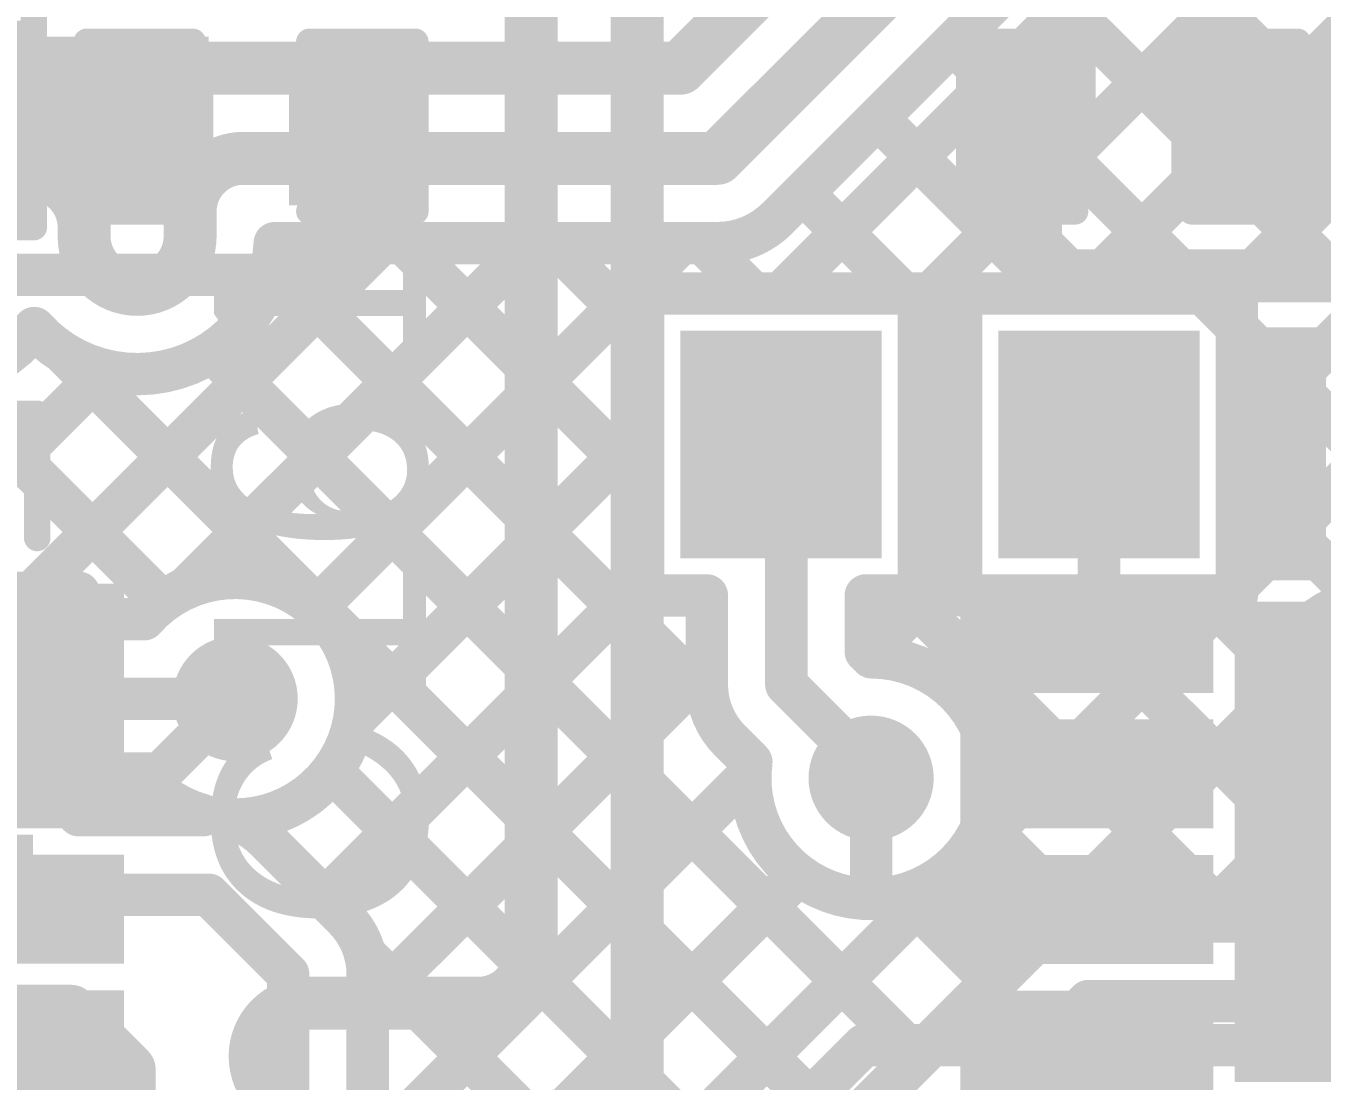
# Model space of a CAD drawing. Header units: millimetres. Extents: x -0.57 to 2.98, y -0.65 to 2.86.
# Drawn here: x 1.0685 to 1.3131, y 0.5458 to 0.745 of the extents above; entities that cross this region are included whole.
import ezdxf

# ---------------------------------------------------------------- set-up
doc = ezdxf.new("R2010")
doc.units = ezdxf.units.MM
doc.header["$MEASUREMENT"] = 0
for name, color, linetype in [('BottomLayer', 5, 'Continuous'), ('BottomPaste', 16, 'Continuous'), ('BottomSolder', 6, 'Continuous'), ('Mechanical2', 216, 'Continuous'), ('TopLayer', 1, 'Continuous'), ('TopOverlay', 2, 'Continuous'), ('TopPaste', 8, 'Continuous'), ('TopSolder', 216, 'Continuous'), ('ViaHoleLayer', 16, 'Continuous')]:
    doc.layers.add(name, color=color, linetype=linetype)
doc.styles.add('Arial', font='', dxfattribs={"height": 0.2})
doc.styles.get('Arial').set_extended_font_data('Arial')

# ---------------------------------------------------------------- blocks, each defined once
blk = doc.blocks.new('C___0402_17')
at = {"layer": 'TopLayer'}
for points in [[(-0.0275, -0.0125), (-0.0275, 0.0125), (-0.0095, 0.0125), (-0.0095, -0.0125)], [(0.0095, -0.0125), (0.0095, 0.0125), (0.0275, 0.0125), (0.0275, -0.0125)]]:
    blk.add_hatch(color=1, dxfattribs=at).paths.add_polyline_path(points)
at = {"layer": 'TopPaste'}
for points in [[(-0.0275, -0.0125), (-0.0275, 0.0125), (-0.0095, 0.0125), (-0.0095, -0.0125)], [(0.0095, -0.0125), (0.0095, 0.0125), (0.0275, 0.0125), (0.0275, -0.0125)]]:
    blk.add_hatch(color=8, dxfattribs=at).paths.add_polyline_path(points)
at = {"layer": 'TopSolder'}
for points in [[(-0.02986, -0.01486), (-0.02986, 0.01486), (-0.00714, 0.01486), (-0.00714, -0.01486)], [(0.00714, -0.01486), (0.00714, 0.01486), (0.02986, 0.01486), (0.02986, -0.01486)]]:
    blk.add_hatch(color=216, dxfattribs=at).paths.add_polyline_path(points)
at = {"layer": 'TopOverlay', "const_width": 0.005}
for points in [[(-0.031, 0.016), (-0.031, -0.016)], [(-0.011, 0.016), (-0.031, 0.016)], [(0.031, 0.016), (0.011, 0.016)], [(0.031, 0.016), (0.031, -0.016)], [(-0.011, -0.016), (-0.031, -0.016)], [(0.031, -0.016), (0.011, -0.016)]]:
    blk.add_lwpolyline(points, dxfattribs=at)
at = {"layer": 'TopOverlay', "const_width": 0.0025}
for points in [[(-0.03225, 0.016, 1), (-0.02975, 0.016, 1)], [(-0.03225, 0.016, 1), (-0.02975, 0.016, 1)], [(-0.01225, 0.016, 1), (-0.00975, 0.016, 1)], [(0.00975, 0.016, 1), (0.01225, 0.016, 1)], [(0.02975, 0.016, 1), (0.03225, 0.016, 1)], [(0.02975, 0.016, 1), (0.03225, 0.016, 1)], [(-0.03225, -0.016, 1), (-0.02975, -0.016, 1)], [(-0.03225, -0.016, 1), (-0.02975, -0.016, 1)], [(-0.01225, -0.016, 1), (-0.00975, -0.016, 1)], [(0.00975, -0.016, 1), (0.01225, -0.016, 1)], [(0.02975, -0.016, 1), (0.03225, -0.016, 1)], [(0.02975, -0.016, 1), (0.03225, -0.016, 1)]]:
    blk.add_lwpolyline(points, format="xyb", close=True, dxfattribs=at)
blk = doc.blocks.new('C___0402_20')
at = {"layer": 'TopLayer'}
for points in [[(-0.0275, -0.0125), (-0.0275, 0.0125), (-0.0095, 0.0125), (-0.0095, -0.0125)], [(0.0095, -0.0125), (0.0095, 0.0125), (0.0275, 0.0125), (0.0275, -0.0125)]]:
    blk.add_hatch(color=1, dxfattribs=at).paths.add_polyline_path(points)
at = {"layer": 'TopPaste'}
for points in [[(-0.0275, -0.0125), (-0.0275, 0.0125), (-0.0095, 0.0125), (-0.0095, -0.0125)], [(0.0095, -0.0125), (0.0095, 0.0125), (0.0275, 0.0125), (0.0275, -0.0125)]]:
    blk.add_hatch(color=8, dxfattribs=at).paths.add_polyline_path(points)
at = {"layer": 'TopSolder'}
for points in [[(-0.02986, -0.01486), (-0.02986, 0.01486), (-0.00714, 0.01486), (-0.00714, -0.01486)], [(0.00714, -0.01486), (0.00714, 0.01486), (0.02986, 0.01486), (0.02986, -0.01486)]]:
    blk.add_hatch(color=216, dxfattribs=at).paths.add_polyline_path(points)
at = {"layer": 'TopOverlay', "const_width": 0.005}
for points in [[(-0.031, -0.016), (-0.031, 0.016)], [(-0.031, 0.016), (-0.011, 0.016)], [(0.011, 0.016), (0.031, 0.016)], [(0.031, -0.016), (0.031, 0.016)], [(-0.031, -0.016), (-0.011, -0.016)], [(0.011, -0.016), (0.031, -0.016)]]:
    blk.add_lwpolyline(points, dxfattribs=at)
at = {"layer": 'TopOverlay', "const_width": 0.0025}
for points in [[(-0.03225, 0.016, 1), (-0.02975, 0.016, 1)], [(-0.03225, 0.016, 1), (-0.02975, 0.016, 1)], [(-0.01225, 0.016, 1), (-0.00975, 0.016, 1)], [(0.00975, 0.016, 1), (0.01225, 0.016, 1)], [(0.02975, 0.016, 1), (0.03225, 0.016, 1)], [(0.02975, 0.016, 1), (0.03225, 0.016, 1)], [(-0.03225, -0.016, 1), (-0.02975, -0.016, 1)], [(-0.03225, -0.016, 1), (-0.02975, -0.016, 1)], [(-0.01225, -0.016, 1), (-0.00975, -0.016, 1)], [(0.00975, -0.016, 1), (0.01225, -0.016, 1)], [(0.02975, -0.016, 1), (0.03225, -0.016, 1)], [(0.02975, -0.016, 1), (0.03225, -0.016, 1)]]:
    blk.add_lwpolyline(points, format="xyb", close=True, dxfattribs=at)
blk = doc.blocks.new('RES_0603_B_77')
at = {"layer": 'BottomLayer'}
for points in [[(-0.045, -0.0175), (-0.045, 0.0175), (-0.015, 0.0175), (-0.015, -0.0175)], [(0.015, -0.0175), (0.015, 0.0175), (0.045, 0.0175), (0.045, -0.0175)]]:
    blk.add_hatch(color=5, dxfattribs=at).paths.add_polyline_path(points)
at = {"layer": 'BottomPaste'}
for points in [[(-0.045, -0.0175), (-0.045, 0.0175), (-0.015, 0.0175), (-0.015, -0.0175)], [(0.015, -0.0175), (0.015, 0.0175), (0.045, 0.0175), (0.045, -0.0175)]]:
    blk.add_hatch(color=16, dxfattribs=at).paths.add_polyline_path(points)
at = {"layer": 'BottomSolder'}
for points in [[(-0.049, -0.0215), (-0.049, 0.0215), (-0.011, 0.0215), (-0.011, -0.0215)], [(0.011, -0.0215), (0.011, 0.0215), (0.049, 0.0215), (0.049, -0.0215)]]:
    blk.add_hatch(color=6, dxfattribs=at).paths.add_polyline_path(points)
blk = doc.blocks.new('16_TQFN__4X4__88')
at = {"layer": 'TopLayer'}
for points in [[(-0.04469, 0.05335), (-0.04469, 0.09311), (-0.03209, 0.09311), (-0.03209, 0.05335)], [(-0.01909, 0.05335), (-0.01909, 0.09311), (-0.0065, 0.09311), (-0.0065, 0.05335)], [(0.0065, 0.05335), (0.0065, 0.09311), (0.01909, 0.09311), (0.01909, 0.05335)], [(0.03209, 0.05335), (0.03209, 0.09311), (0.04469, 0.09311), (0.04469, 0.05335)], [(-0.09311, 0.04469), (-0.05335, 0.04469), (-0.05335, 0.03209), (-0.09311, 0.03209)], [(0.05335, 0.04469), (0.09311, 0.04469), (0.09311, 0.03209), (0.05335, 0.03209)], [(-0.04134, 0.04134), (0.04134, 0.04134), (0.04134, -0.04134), (-0.04134, -0.04134)], [(-0.09311, 0.01909), (-0.05335, 0.01909), (-0.05335, 0.0065), (-0.09311, 0.0065)], [(0.05335, 0.01909), (0.09311, 0.01909), (0.09311, 0.0065), (0.05335, 0.0065)], [(-0.09311, -0.0065), (-0.05335, -0.0065), (-0.05335, -0.01909), (-0.09311, -0.01909)], [(0.05335, -0.0065), (0.09311, -0.0065), (0.09311, -0.01909), (0.05335, -0.01909)], [(-0.09311, -0.03209), (-0.05335, -0.03209), (-0.05335, -0.04468), (-0.09311, -0.04468)], [(0.05335, -0.03209), (0.09311, -0.03209), (0.09311, -0.04468), (0.05335, -0.04468)], [(-0.04469, -0.09311), (-0.04469, -0.05335), (-0.03209, -0.05335), (-0.03209, -0.09311)], [(-0.01909, -0.09311), (-0.01909, -0.05335), (-0.0065, -0.05335), (-0.0065, -0.09311)], [(0.0065, -0.09311), (0.0065, -0.05335), (0.01909, -0.05335), (0.01909, -0.09311)], [(0.03209, -0.09311), (0.03209, -0.05335), (0.04469, -0.05335), (0.04469, -0.09311)]]:
    blk.add_hatch(color=1, dxfattribs=at).paths.add_polyline_path(points)
at = {"layer": 'TopPaste'}
for points in [[(-0.04469, 0.05335), (-0.04469, 0.09311), (-0.03209, 0.09311), (-0.03209, 0.05335)], [(-0.01909, 0.05335), (-0.01909, 0.09311), (-0.0065, 0.09311), (-0.0065, 0.05335)], [(0.0065, 0.05335), (0.0065, 0.09311), (0.01909, 0.09311), (0.01909, 0.05335)], [(0.03209, 0.05335), (0.03209, 0.09311), (0.04469, 0.09311), (0.04469, 0.05335)], [(-0.09311, 0.04469), (-0.05335, 0.04469), (-0.05335, 0.03209), (-0.09311, 0.03209)], [(0.05335, 0.04469), (0.09311, 0.04469), (0.09311, 0.03209), (0.05335, 0.03209)], [(-0.02598, 0.02598), (0.02598, 0.02598), (0.02598, -0.02598), (-0.02598, -0.02598)], [(-0.09311, 0.01909), (-0.05335, 0.01909), (-0.05335, 0.0065), (-0.09311, 0.0065)], [(0.05335, 0.01909), (0.09311, 0.01909), (0.09311, 0.0065), (0.05335, 0.0065)], [(-0.09311, -0.0065), (-0.05335, -0.0065), (-0.05335, -0.01909), (-0.09311, -0.01909)], [(0.05335, -0.0065), (0.09311, -0.0065), (0.09311, -0.01909), (0.05335, -0.01909)], [(-0.09311, -0.03209), (-0.05335, -0.03209), (-0.05335, -0.04468), (-0.09311, -0.04468)], [(0.05335, -0.03209), (0.09311, -0.03209), (0.09311, -0.04468), (0.05335, -0.04468)], [(-0.04469, -0.09311), (-0.04469, -0.05335), (-0.03209, -0.05335), (-0.03209, -0.09311)], [(-0.01909, -0.09311), (-0.01909, -0.05335), (-0.0065, -0.05335), (-0.0065, -0.09311)], [(0.0065, -0.09311), (0.0065, -0.05335), (0.01909, -0.05335), (0.01909, -0.09311)], [(0.03209, -0.09311), (0.03209, -0.05335), (0.04469, -0.05335), (0.04469, -0.09311)]]:
    blk.add_hatch(color=8, dxfattribs=at).paths.add_polyline_path(points)
at = {"layer": 'TopSolder'}
for points in [[(-0.04868, 0.04935), (-0.04868, 0.09711), (-0.02809, 0.09711), (-0.02809, 0.04935)], [(-0.02309, 0.04935), (-0.02309, 0.09711), (-0.0025, 0.09711), (-0.0025, 0.04935)], [(0.0025, 0.04935), (0.0025, 0.09711), (0.02309, 0.09711), (0.02309, 0.04935)], [(0.02809, 0.04935), (0.02809, 0.09711), (0.04868, 0.09711), (0.04868, 0.04935)], [(-0.09711, 0.04869), (-0.04935, 0.04869), (-0.04935, 0.02809), (-0.09711, 0.02809)], [(0.04935, 0.04869), (0.09711, 0.04869), (0.09711, 0.02809), (0.04935, 0.02809)], [(-0.04534, 0.04534), (0.04534, 0.04534), (0.04534, -0.04534), (-0.04534, -0.04534)], [(-0.09711, 0.02309), (-0.04935, 0.02309), (-0.04935, 0.0025), (-0.09711, 0.0025)], [(0.04935, 0.02309), (0.09711, 0.02309), (0.09711, 0.0025), (0.04935, 0.0025)], [(-0.09711, -0.0025), (-0.04935, -0.0025), (-0.04935, -0.02309), (-0.09711, -0.02309)], [(0.04935, -0.0025), (0.09711, -0.0025), (0.09711, -0.02309), (0.04935, -0.02309)], [(-0.09711, -0.02809), (-0.04935, -0.02809), (-0.04935, -0.04868), (-0.09711, -0.04868)], [(0.04935, -0.02809), (0.09711, -0.02809), (0.09711, -0.04868), (0.04935, -0.04868)], [(-0.04868, -0.09711), (-0.04868, -0.04935), (-0.02809, -0.04935), (-0.02809, -0.09711)], [(-0.02309, -0.09711), (-0.02309, -0.04935), (-0.0025, -0.04935), (-0.0025, -0.09711)], [(0.0025, -0.09711), (0.0025, -0.04935), (0.02309, -0.04935), (0.02309, -0.09711)], [(0.02809, -0.09711), (0.02809, -0.04935), (0.04868, -0.04935), (0.04868, -0.09711)]]:
    blk.add_hatch(color=216, dxfattribs=at).paths.add_polyline_path(points)
at = {"layer": 'TopOverlay', "const_width": 0.005}
for points in [[(-0.08071, 0.08071), (-0.08071, 0.05728)], [(-0.08071, 0.08071), (-0.05728, 0.08071)], [(0.05728, 0.08071), (0.08071, 0.08071)], [(0.08071, 0.08071), (0.08071, 0.05728)], [(-0.105, 0.043), (-0.1, 0.038)], [(-0.105, 0.043), (-0.105, 0.033)], [(-0.1, 0.038), (-0.105, 0.033)], [(-0.08071, -0.05728), (-0.08071, -0.08071)], [(0.08071, -0.05728), (0.08071, -0.08071)], [(-0.08071, -0.08071), (-0.05728, -0.08071)], [(0.05728, -0.08071), (0.08071, -0.08071)]]:
    blk.add_lwpolyline(points, dxfattribs=at)
at = {"layer": 'TopOverlay', "const_width": 0.0025}
for points in [[(-0.08196, 0.08071, 1), (-0.07946, 0.08071, 1)], [(-0.08196, 0.08071, 1), (-0.07946, 0.08071, 1)], [(-0.05853, 0.08071, 1), (-0.05603, 0.08071, 1)], [(0.05603, 0.08071, 1), (0.05853, 0.08071, 1)], [(0.07946, 0.08071, 1), (0.08196, 0.08071, 1)], [(0.07946, 0.08071, 1), (0.08196, 0.08071, 1)], [(-0.08196, 0.05728, 1), (-0.07946, 0.05728, 1)], [(0.07946, 0.05728, 1), (0.08196, 0.05728, 1)], [(-0.10625, 0.043, 1), (-0.10375, 0.043, 1)], [(-0.10625, 0.043, 1), (-0.10375, 0.043, 1)], [(-0.10125, 0.038, 1), (-0.09875, 0.038, 1)], [(-0.10125, 0.038, 1), (-0.09875, 0.038, 1)], [(-0.10625, 0.033, 1), (-0.10375, 0.033, 1)], [(-0.10625, 0.033, 1), (-0.10375, 0.033, 1)], [(-0.08196, -0.05728, 1), (-0.07946, -0.05728, 1)], [(0.07946, -0.05728, 1), (0.08196, -0.05728, 1)], [(-0.08196, -0.08071, 1), (-0.07946, -0.08071, 1)], [(-0.08196, -0.08071, 1), (-0.07946, -0.08071, 1)], [(-0.05853, -0.08071, 1), (-0.05603, -0.08071, 1)], [(0.05603, -0.08071, 1), (0.05853, -0.08071, 1)], [(0.07946, -0.08071, 1), (0.08196, -0.08071, 1)], [(0.07946, -0.08071, 1), (0.08196, -0.08071, 1)]]:
    blk.add_lwpolyline(points, format="xyb", close=True, dxfattribs=at)
blk = doc.blocks.new('16_TQFN__4X4__89')
at = {"layer": 'TopLayer'}
for points in [[(-0.04469, 0.05335), (-0.04469, 0.09311), (-0.03209, 0.09311), (-0.03209, 0.05335)], [(-0.01909, 0.05335), (-0.01909, 0.09311), (-0.0065, 0.09311), (-0.0065, 0.05335)], [(0.0065, 0.05335), (0.0065, 0.09311), (0.01909, 0.09311), (0.01909, 0.05335)], [(0.03209, 0.05335), (0.03209, 0.09311), (0.04469, 0.09311), (0.04469, 0.05335)], [(-0.09311, 0.04469), (-0.05335, 0.04469), (-0.05335, 0.03209), (-0.09311, 0.03209)], [(0.05335, 0.04469), (0.09311, 0.04469), (0.09311, 0.03209), (0.05335, 0.03209)], [(-0.04134, 0.04134), (0.04134, 0.04134), (0.04134, -0.04134), (-0.04134, -0.04134)], [(-0.09311, 0.01909), (-0.05335, 0.01909), (-0.05335, 0.0065), (-0.09311, 0.0065)], [(0.05335, 0.01909), (0.09311, 0.01909), (0.09311, 0.0065), (0.05335, 0.0065)], [(-0.09311, -0.0065), (-0.05335, -0.0065), (-0.05335, -0.01909), (-0.09311, -0.01909)], [(0.05335, -0.0065), (0.09311, -0.0065), (0.09311, -0.01909), (0.05335, -0.01909)], [(-0.09311, -0.03209), (-0.05335, -0.03209), (-0.05335, -0.04468), (-0.09311, -0.04468)], [(0.05335, -0.03209), (0.09311, -0.03209), (0.09311, -0.04468), (0.05335, -0.04468)], [(-0.04469, -0.09311), (-0.04469, -0.05335), (-0.03209, -0.05335), (-0.03209, -0.09311)], [(-0.01909, -0.09311), (-0.01909, -0.05335), (-0.0065, -0.05335), (-0.0065, -0.09311)], [(0.0065, -0.09311), (0.0065, -0.05335), (0.01909, -0.05335), (0.01909, -0.09311)], [(0.03209, -0.09311), (0.03209, -0.05335), (0.04469, -0.05335), (0.04469, -0.09311)]]:
    blk.add_hatch(color=1, dxfattribs=at).paths.add_polyline_path(points)
at = {"layer": 'TopPaste'}
for points in [[(-0.04469, 0.05335), (-0.04469, 0.09311), (-0.03209, 0.09311), (-0.03209, 0.05335)], [(-0.01909, 0.05335), (-0.01909, 0.09311), (-0.0065, 0.09311), (-0.0065, 0.05335)], [(0.0065, 0.05335), (0.0065, 0.09311), (0.01909, 0.09311), (0.01909, 0.05335)], [(0.03209, 0.05335), (0.03209, 0.09311), (0.04469, 0.09311), (0.04469, 0.05335)], [(-0.09311, 0.04469), (-0.05335, 0.04469), (-0.05335, 0.03209), (-0.09311, 0.03209)], [(0.05335, 0.04469), (0.09311, 0.04469), (0.09311, 0.03209), (0.05335, 0.03209)], [(-0.02598, 0.02598), (0.02598, 0.02598), (0.02598, -0.02598), (-0.02598, -0.02598)], [(-0.09311, 0.01909), (-0.05335, 0.01909), (-0.05335, 0.0065), (-0.09311, 0.0065)], [(0.05335, 0.01909), (0.09311, 0.01909), (0.09311, 0.0065), (0.05335, 0.0065)], [(-0.09311, -0.0065), (-0.05335, -0.0065), (-0.05335, -0.01909), (-0.09311, -0.01909)], [(0.05335, -0.0065), (0.09311, -0.0065), (0.09311, -0.01909), (0.05335, -0.01909)], [(-0.09311, -0.03209), (-0.05335, -0.03209), (-0.05335, -0.04468), (-0.09311, -0.04468)], [(0.05335, -0.03209), (0.09311, -0.03209), (0.09311, -0.04468), (0.05335, -0.04468)], [(-0.04469, -0.09311), (-0.04469, -0.05335), (-0.03209, -0.05335), (-0.03209, -0.09311)], [(-0.01909, -0.09311), (-0.01909, -0.05335), (-0.0065, -0.05335), (-0.0065, -0.09311)], [(0.0065, -0.09311), (0.0065, -0.05335), (0.01909, -0.05335), (0.01909, -0.09311)], [(0.03209, -0.09311), (0.03209, -0.05335), (0.04469, -0.05335), (0.04469, -0.09311)]]:
    blk.add_hatch(color=8, dxfattribs=at).paths.add_polyline_path(points)
at = {"layer": 'TopSolder'}
for points in [[(-0.04868, 0.04935), (-0.04868, 0.09711), (-0.02809, 0.09711), (-0.02809, 0.04935)], [(-0.02309, 0.04935), (-0.02309, 0.09711), (-0.0025, 0.09711), (-0.0025, 0.04935)], [(0.0025, 0.04935), (0.0025, 0.09711), (0.02309, 0.09711), (0.02309, 0.04935)], [(0.02809, 0.04935), (0.02809, 0.09711), (0.04868, 0.09711), (0.04868, 0.04935)], [(-0.09711, 0.04869), (-0.04935, 0.04869), (-0.04935, 0.02809), (-0.09711, 0.02809)], [(0.04935, 0.04869), (0.09711, 0.04869), (0.09711, 0.02809), (0.04935, 0.02809)], [(-0.04534, 0.04534), (0.04534, 0.04534), (0.04534, -0.04534), (-0.04534, -0.04534)], [(-0.09711, 0.02309), (-0.04935, 0.02309), (-0.04935, 0.0025), (-0.09711, 0.0025)], [(0.04935, 0.02309), (0.09711, 0.02309), (0.09711, 0.0025), (0.04935, 0.0025)], [(-0.09711, -0.0025), (-0.04935, -0.0025), (-0.04935, -0.02309), (-0.09711, -0.02309)], [(0.04935, -0.0025), (0.09711, -0.0025), (0.09711, -0.02309), (0.04935, -0.02309)], [(-0.09711, -0.02809), (-0.04935, -0.02809), (-0.04935, -0.04868), (-0.09711, -0.04868)], [(0.04935, -0.02809), (0.09711, -0.02809), (0.09711, -0.04868), (0.04935, -0.04868)], [(-0.04868, -0.09711), (-0.04868, -0.04935), (-0.02809, -0.04935), (-0.02809, -0.09711)], [(-0.02309, -0.09711), (-0.02309, -0.04935), (-0.0025, -0.04935), (-0.0025, -0.09711)], [(0.0025, -0.09711), (0.0025, -0.04935), (0.02309, -0.04935), (0.02309, -0.09711)], [(0.02809, -0.09711), (0.02809, -0.04935), (0.04868, -0.04935), (0.04868, -0.09711)]]:
    blk.add_hatch(color=216, dxfattribs=at).paths.add_polyline_path(points)
at = {"layer": 'TopOverlay', "const_width": 0.005}
for points in [[(-0.08071, 0.08071), (-0.08071, 0.05728)], [(-0.08071, 0.08071), (-0.05728, 0.08071)], [(0.05728, 0.08071), (0.08071, 0.08071)], [(0.08071, 0.08071), (0.08071, 0.05728)], [(-0.105, 0.043), (-0.1, 0.038)], [(-0.105, 0.043), (-0.105, 0.033)], [(-0.1, 0.038), (-0.105, 0.033)], [(-0.08071, -0.05728), (-0.08071, -0.08071)], [(0.08071, -0.05728), (0.08071, -0.08071)], [(-0.08071, -0.08071), (-0.05728, -0.08071)], [(0.05728, -0.08071), (0.08071, -0.08071)]]:
    blk.add_lwpolyline(points, dxfattribs=at)
at = {"layer": 'TopOverlay', "const_width": 0.0025}
for points in [[(-0.08196, 0.08071, 1), (-0.07946, 0.08071, 1)], [(-0.08196, 0.08071, 1), (-0.07946, 0.08071, 1)], [(-0.05853, 0.08071, 1), (-0.05603, 0.08071, 1)], [(0.05603, 0.08071, 1), (0.05853, 0.08071, 1)], [(0.07946, 0.08071, 1), (0.08196, 0.08071, 1)], [(0.07946, 0.08071, 1), (0.08196, 0.08071, 1)], [(-0.08196, 0.05728, 1), (-0.07946, 0.05728, 1)], [(0.07946, 0.05728, 1), (0.08196, 0.05728, 1)], [(-0.10625, 0.043, 1), (-0.10375, 0.043, 1)], [(-0.10625, 0.043, 1), (-0.10375, 0.043, 1)], [(-0.10125, 0.038, 1), (-0.09875, 0.038, 1)], [(-0.10125, 0.038, 1), (-0.09875, 0.038, 1)], [(-0.10625, 0.033, 1), (-0.10375, 0.033, 1)], [(-0.10625, 0.033, 1), (-0.10375, 0.033, 1)], [(-0.08196, -0.05728, 1), (-0.07946, -0.05728, 1)], [(0.07946, -0.05728, 1), (0.08196, -0.05728, 1)], [(-0.08196, -0.08071, 1), (-0.07946, -0.08071, 1)], [(-0.08196, -0.08071, 1), (-0.07946, -0.08071, 1)], [(-0.05853, -0.08071, 1), (-0.05603, -0.08071, 1)], [(0.05603, -0.08071, 1), (0.05853, -0.08071, 1)], [(0.07946, -0.08071, 1), (0.08196, -0.08071, 1)], [(0.07946, -0.08071, 1), (0.08196, -0.08071, 1)]]:
    blk.add_lwpolyline(points, format="xyb", close=True, dxfattribs=at)
blk = doc.blocks.new('SOLDER_BRIDGE_103')
at = {"layer": 'TopLayer'}
for points in [[(-0.045, -0.0175), (-0.045, 0.0175), (-0.015, 0.0175), (-0.015, -0.0175)], [(0.015, -0.0175), (0.015, 0.0175), (0.045, 0.0175), (0.045, -0.0175)]]:
    blk.add_hatch(color=1, dxfattribs=at).paths.add_polyline_path(points)
at = {"layer": 'TopPaste'}
for points in [[(-0.045, -0.0175), (-0.045, 0.0175), (-0.015, 0.0175), (-0.015, -0.0175)], [(0.015, -0.0175), (0.015, 0.0175), (0.045, 0.0175), (0.045, -0.0175)]]:
    blk.add_hatch(color=8, dxfattribs=at).paths.add_polyline_path(points)
at = {"layer": 'TopSolder'}
for points in [[(-0.049, -0.0215), (-0.049, 0.0215), (-0.011, 0.0215), (-0.011, -0.0215)], [(0.011, -0.0215), (0.011, 0.0215), (0.049, 0.0215), (0.049, -0.0215)]]:
    blk.add_hatch(color=216, dxfattribs=at).paths.add_polyline_path(points)
at = {"layer": 'TopOverlay', "const_width": 0.005}
for points in [[(0.05, 0.022), (-0.05, 0.022)], [(-0.05, -0.022), (-0.05, 0.022)], [(0.05, -0.022), (0.05, 0.022)], [(0.05, -0.022), (-0.05, -0.022)]]:
    blk.add_lwpolyline(points, dxfattribs=at)
at = {"layer": 'TopOverlay', "const_width": 0.0025}
for points in [[(-0.05125, 0.022, 1), (-0.04875, 0.022, 1)], [(-0.05125, 0.022, 1), (-0.04875, 0.022, 1)], [(0.04875, 0.022, 1), (0.05125, 0.022, 1)], [(0.04875, 0.022, 1), (0.05125, 0.022, 1)], [(-0.05125, -0.022, 1), (-0.04875, -0.022, 1)], [(-0.05125, -0.022, 1), (-0.04875, -0.022, 1)], [(0.04875, -0.022, 1), (0.05125, -0.022, 1)], [(0.04875, -0.022, 1), (0.05125, -0.022, 1)]]:
    blk.add_lwpolyline(points, format="xyb", close=True, dxfattribs=at)
blk = doc.blocks.new('CAP_0402_B_247')
at = {"layer": 'BottomLayer'}
for points in [[(-0.0095, 0.0125), (-0.0095, -0.0125), (-0.0275, -0.0125), (-0.0275, 0.0125)], [(0.0275, 0.0125), (0.0275, -0.0125), (0.0095, -0.0125), (0.0095, 0.0125)]]:
    blk.add_hatch(color=5, dxfattribs=at).paths.add_polyline_path(points)
at = {"layer": 'BottomPaste'}
for points in [[(-0.0095, 0.0125), (-0.0095, -0.0125), (-0.0275, -0.0125), (-0.0275, 0.0125)], [(0.0275, 0.0125), (0.0275, -0.0125), (0.0095, -0.0125), (0.0095, 0.0125)]]:
    blk.add_hatch(color=16, dxfattribs=at).paths.add_polyline_path(points)
at = {"layer": 'BottomSolder'}
for points in [[(-0.00714, 0.01486), (-0.00714, -0.01486), (-0.02986, -0.01486), (-0.02986, 0.01486)], [(0.02986, 0.01486), (0.02986, -0.01486), (0.00714, -0.01486), (0.00714, 0.01486)]]:
    blk.add_hatch(color=6, dxfattribs=at).paths.add_polyline_path(points)

msp = doc.modelspace()

# ---------------------------------------------------------------- hatches: boundary and pattern name
at = {"layer": 'BottomLayer'}
h = msp.add_hatch(color=5, dxfattribs=at)
edge = h.paths.add_edge_path()
edge.add_arc((1.271, 0.666), 0.01181, 0, 360)
h = msp.add_hatch(color=5, dxfattribs=at)
edge = h.paths.add_edge_path()
edge.add_arc((1.108, 0.618), 0.01181, 0, 360)
h = msp.add_hatch(color=5, dxfattribs=at)
edge = h.paths.add_edge_path()
edge.add_arc((1.228, 0.603), 0.01181, 0, 360)
at = {"layer": 'BottomSolder'}
h = msp.add_hatch(color=6, dxfattribs=at)
edge = h.paths.add_edge_path()
edge.add_arc((1.271, 0.666), 0.00791, 0, 360)
h = msp.add_hatch(color=6, dxfattribs=at)
edge = h.paths.add_edge_path()
edge.add_arc((1.108, 0.618), 0.00791, 0, 360)
h = msp.add_hatch(color=6, dxfattribs=at)
edge = h.paths.add_edge_path()
edge.add_arc((1.228, 0.603), 0.00791, 0, 360)
at = {"layer": 'TopLayer'}
for points in [[(1.029, 0.712), (1.103, 0.712), (1.103, 0.743), (1.029, 0.743)], [(1.36, 0.743), (1.286, 0.743), (1.286, 0.712), (1.36, 0.712)]]:
    msp.add_hatch(color=1, dxfattribs=at).paths.add_polyline_path(points)
h = msp.add_hatch(color=1, dxfattribs=at)
edge = h.paths.add_edge_path()
edge.add_arc((1.271, 0.666), 0.01181, 0, 360)
h = msp.add_hatch(color=1, dxfattribs=at)
edge = h.paths.add_edge_path()
edge.add_arc((1.108, 0.618), 0.01181, 0, 360)
h = msp.add_hatch(color=1, dxfattribs=at)
edge = h.paths.add_edge_path()
edge.add_arc((1.228, 0.603), 0.01181, 0, 360)
at = {"layer": 'TopSolder'}
h = msp.add_hatch(color=216, dxfattribs=at)
edge = h.paths.add_edge_path()
edge.add_arc((1.271, 0.666), 0.00791, 0, 360)
h = msp.add_hatch(color=216, dxfattribs=at)
edge = h.paths.add_edge_path()
edge.add_arc((1.108, 0.618), 0.00791, 0, 360)
h = msp.add_hatch(color=216, dxfattribs=at)
edge = h.paths.add_edge_path()
edge.add_arc((1.228, 0.603), 0.00791, 0, 360)
at = {"layer": 'ViaHoleLayer'}
h = msp.add_hatch(color=16, dxfattribs=at)
edge = h.paths.add_edge_path()
edge.add_arc((1.271, 0.666), 0.00591, 0, 360)
h = msp.add_hatch(color=16, dxfattribs=at)
edge = h.paths.add_edge_path()
edge.add_arc((1.108, 0.618), 0.00591, 0, 360)
h = msp.add_hatch(color=16, dxfattribs=at)
edge = h.paths.add_edge_path()
edge.add_arc((1.228, 0.603), 0.00591, 0, 360)

# ---------------------------------------------------------------- linework, layer by layer
at = {"layer": 'BottomLayer'}
for points, const_width in [([(1.19196, 0.737), (1.346, 0.89104)], 0.01), ([(1.199, 0.72), (1.363, 0.884)], 0.01), ([(1.21033, 0.7087), (1.36908, 0.86745)], 0.008), ([(1.21094, 0.6945), (1.37411, 0.85767)], 0.008), ([(1.237, 0.69227), (1.38826, 0.84353)], 0.008), ([(1.27166, 0.77003), (1.40369, 0.638)], 0.008), ([(1.26751, 0.6945), (1.33079, 0.75778)], 0.008), ([(1.25752, 0.75589), (1.3935, 0.6199)], 0.008), ([(1.24337, 0.74175), (1.29062, 0.6945)], 0.008), ([(0.645, 0.737), (1.19196, 0.737)], 0.01), ([(1.2958, 0.6945), (1.33538, 0.73408)], 0.008), ([(1.22923, 0.7276), (1.26234, 0.6945)], 0.008), ([(1.1095, 0.72), (1.192, 0.72)], 0.01), ([(1.192, 0.72), (1.199, 0.72)], 0.01), ([(1.297, 0.66742), (1.34733, 0.71775)], 0.008), ([(1.21509, 0.71346), (1.23405, 0.6945)], 0.008), ([(1.0995, 0.70527), (1.0995, 0.71)], 0.01), ([(1.0795, 0.70527), (1.0795, 0.707)], 0.01), ([(1.06959, 0.638), (1.13559, 0.704)], 0.008), ([(1.09871, 0.63883), (1.16387, 0.704)], 0.008), ([(1.11547, 0.704), (1.192, 0.704)], 0.008), ([(1.12318, 0.63502), (1.19216, 0.704)], 0.008), ([(1.1397, 0.704), (1.185, 0.6587)], 0.008), ([(1.16798, 0.704), (1.185, 0.68698)], 0.008), ([(1.192, 0.704), (1.199, 0.704)], 0.008), ([(1.19627, 0.704), (1.20577, 0.6945)], 0.008), ([(1.297, 0.63914), (1.36148, 0.70361)], 0.008), ([(1.11504, 0.70038), (1.1972, 0.61821)], 0.008), ([(1.185, 0.6945), (1.237, 0.6945)], 0.008), ([(1.185, 0.6375), (1.185, 0.6945)], 0.008), ([(1.237, 0.6375), (1.237, 0.6945)], 0.008), ([(1.245, 0.6945), (1.297, 0.6945)], 0.008), ([(1.245, 0.6375), (1.245, 0.6945)], 0.008), ([(1.29062, 0.6945), (1.297, 0.68812)], 0.008), ([(1.297, 0.6375), (1.297, 0.6945)], 0.008), ([(1.237, 0.69155), (1.245, 0.68355)], 0.008), ([(1.297, 0.68812), (1.34801, 0.63711)], 0.008), ([(1.07546, 0.68338), (1.22296, 0.53588)], 0.008), ([(1.10367, 0.68346), (1.23699, 0.55014)], 0.008), ([(1.04131, 0.638), (1.08332, 0.68001)], 0.008), ([(1.05254, 0.67802), (1.09431, 0.63625)], 0.008), ([(1.237, 0.66399), (1.245, 0.67199)], 0.008), ([(1.13046, 0.61402), (1.185, 0.66856)], 0.008), ([(1.212, 0.62067), (1.212, 0.66393)], 0.008), ([(1.271, 0.66493), (1.271, 0.666)], 0.008), ([(1.237, 0.66327), (1.245, 0.65527)], 0.008), ([(1.297, 0.65984), (1.31999, 0.63684)], 0.008), ([(1.22759, 0.6263), (1.245, 0.6437)], 0.008), ([(1.12497, 0.58024), (1.185, 0.64027)], 0.008), ([(1.0315, 0.638), (1.0785, 0.638)], 0.008), ([(1.14063, 0.48276), (1.29536, 0.6375)], 0.008), ([(1.185, 0.6375), (1.197, 0.6375)], 0.008), ([(1.197, 0.62067), (1.197, 0.6375)], 0.008), ([(1.227, 0.6375), (1.237, 0.6375)], 0.008), ([(1.227, 0.62689), (1.227, 0.6375)], 0.008), ([(1.23448, 0.6375), (1.29605, 0.57593)], 0.008), ([(1.245, 0.6375), (1.297, 0.6375)], 0.008), ([(1.24626, 0.61668), (1.26708, 0.6375)], 0.008), ([(1.26277, 0.6375), (1.30353, 0.59674)], 0.008), ([(1.29105, 0.6375), (1.30429, 0.62426)], 0.008), ([(1.0785, 0.633), (1.09081, 0.633)], 0.008), ([(1.133, 0.55999), (1.197, 0.62399)], 0.008), ([(1.212, 0.62067), (1.228, 0.60467)], 0.008), ([(1.067, 0.618), (1.108, 0.618)], 0.008), ([(1.19115, 0.505), (1.30139, 0.61525)], 0.008), ([(1.30519, 0.612), (1.327, 0.612)], 0.01), ([(1.2014, 0.61006), (1.2054, 0.60606)], 0.008), ([(1.0785, 0.603), (1.09081, 0.603)], 0.008), ([(1.08416, 0.596), (1.09098, 0.60282)], 0.008), ([(1.12625, 0.60431), (1.22, 0.51056)], 0.008), ([(1.133, 0.5317), (1.20521, 0.60391)], 0.008), ([(1.228, 0.603), (1.228, 0.60467)], 0.008), ([(1.0785, 0.596), (1.10197, 0.596)], 0.008), ([(1.24918, 0.59452), (1.26781, 0.57589)], 0.008), ([(1.11361, 0.5916), (1.1286, 0.57661)], 0.008), ([(1.29037, 0.57593), (1.3012, 0.58677)], 0.008), ([(1.30519, 0.586), (1.327, 0.586)], 0.01), ([(1.133, 0.50342), (1.21432, 0.58474)], 0.008), ([(1.055, 0.581), (1.103, 0.581)], 0.008), ([(1.103, 0.581), (1.118, 0.566)], 0.008), ([(1.23433, 0.58108), (1.25113, 0.56428)], 0.008), ([(1.269, 0.57593), (1.30323, 0.57593)], 0.008), ([(1.2244, 0.53755), (1.25839, 0.57153)], 0.008), ([(1.13252, 0.56975), (1.19728, 0.505)], 0.008), ([(1.118, 0.47986), (1.118, 0.566)], 0.008), ([(1.133, 0.49704), (1.133, 0.566)], 0.008), ([(0.883, 0.559), (1.077, 0.559)], 0.01), ([(1.077, 0.559), (1.088, 0.548)], 0.01), ([(1.235, 0.52693), (1.269, 0.56093)], 0.008), ([(1.269, 0.56093), (1.439, 0.56093)], 0.008), ([(1.088, 0.454), (1.088, 0.548)], 0.01)]:
    msp.add_lwpolyline(points, dxfattribs=dict(at, const_width=const_width))
for points, const_width in [([(1.24137, 0.74175, 1), (1.24537, 0.74175, 1)], 0.004), ([(1.18946, 0.737, 1), (1.19446, 0.737, 1)], 0.005), ([(1.18946, 0.737, 1), (1.19446, 0.737, 1)], 0.005), ([(1.22723, 0.7276, 1), (1.23123, 0.7276, 1)], 0.004), ([(1.107, 0.72, 1), (1.112, 0.72, 1)], 0.005), ([(1.107, 0.72, 1), (1.112, 0.72, 1)], 0.005), ([(1.1895, 0.72, 1), (1.1945, 0.72, 1)], 0.005), ([(1.1895, 0.72, 1), (1.1945, 0.72, 1)], 0.005), ([(1.1965, 0.72, 1), (1.2015, 0.72, 1)], 0.005), ([(1.1965, 0.72, 1), (1.2015, 0.72, 1)], 0.005), ([(1.21309, 0.71346, 1), (1.21709, 0.71346, 1)], 0.004), ([(1.097, 0.71, 1), (1.102, 0.71, 1)], 0.005), ([(1.097, 0.71, 1), (1.102, 0.71, 1)], 0.005), ([(1.077, 0.707, 1), (1.082, 0.707, 1)], 0.005), ([(1.077, 0.707, 1), (1.082, 0.707, 1)], 0.005), ([(1.20831, 0.70869, 1), (1.21231, 0.70869, 1)], 0.004), ([(1.20833, 0.7087, 1), (1.21233, 0.7087, 1)], 0.004), ([(1.20833, 0.7087, 1), (1.21233, 0.7087, 1)], 0.004), ([(1.077, 0.70527, 1), (1.082, 0.70527, 1)], 0.005), ([(1.077, 0.70527, 1), (1.082, 0.70527, 1)], 0.005), ([(1.097, 0.70527, 1), (1.102, 0.70527, 1)], 0.005), ([(1.097, 0.70527, 1), (1.102, 0.70527, 1)], 0.005), ([(1.11347, 0.704, 1), (1.11747, 0.704, 1)], 0.004), ([(1.11347, 0.704, 1), (1.11747, 0.704, 1)], 0.004), ([(1.13359, 0.704, 1), (1.13759, 0.704, 1)], 0.004), ([(1.1377, 0.704, 1), (1.1417, 0.704, 1)], 0.004), ([(1.16187, 0.704, 1), (1.16587, 0.704, 1)], 0.004), ([(1.16598, 0.704, 1), (1.16998, 0.704, 1)], 0.004), ([(1.19, 0.704, 1), (1.194, 0.704, 1)], 0.004), ([(1.19, 0.704, 1), (1.194, 0.704, 1)], 0.004), ([(1.19016, 0.704, 1), (1.19416, 0.704, 1)], 0.004), ([(1.19427, 0.704, 1), (1.19827, 0.704, 1)], 0.004), ([(1.197, 0.704, 1), (1.201, 0.704, 1)], 0.004), ([(1.197, 0.704, 1), (1.201, 0.704, 1)], 0.004), ([(1.197, 0.704, 1), (1.201, 0.704, 1)], 0.004), ([(1.11304, 0.70038, 1), (1.11704, 0.70038, 1)], 0.004), ([(1.183, 0.6945, 1), (1.187, 0.6945, 1)], 0.004), ([(1.183, 0.6945, 1), (1.187, 0.6945, 1)], 0.004), ([(1.20377, 0.6945, 1), (1.20777, 0.6945, 1)], 0.004), ([(1.20894, 0.6945, 1), (1.21294, 0.6945, 1)], 0.004), ([(1.23205, 0.6945, 1), (1.23605, 0.6945, 1)], 0.004), ([(1.235, 0.6945, 1), (1.239, 0.6945, 1)], 0.004), ([(1.235, 0.6945, 1), (1.239, 0.6945, 1)], 0.004), ([(1.243, 0.6945, 1), (1.247, 0.6945, 1)], 0.004), ([(1.243, 0.6945, 1), (1.247, 0.6945, 1)], 0.004), ([(1.26034, 0.6945, 1), (1.26434, 0.6945, 1)], 0.004), ([(1.26551, 0.6945, 1), (1.26951, 0.6945, 1)], 0.004), ([(1.28862, 0.6945, 1), (1.29262, 0.6945, 1)], 0.004), ([(1.28862, 0.6945, 1), (1.29262, 0.6945, 1)], 0.004), ([(1.2938, 0.6945, 1), (1.2978, 0.6945, 1)], 0.004), ([(1.295, 0.6945, 1), (1.299, 0.6945, 1)], 0.004), ([(1.295, 0.6945, 1), (1.299, 0.6945, 1)], 0.004), ([(1.235, 0.69227, 1), (1.239, 0.69227, 1)], 0.004), ([(1.235, 0.69155, 1), (1.239, 0.69155, 1)], 0.004), ([(1.06809, 0.68797, 1), (1.07209, 0.68797, 1)], 0.004), ([(1.06809, 0.68797, 1), (1.07209, 0.68797, 1)], 0.004), ([(1.183, 0.68698, 1), (1.187, 0.68698, 1)], 0.004), ([(1.295, 0.68812, 1), (1.299, 0.68812, 1)], 0.004), ([(1.295, 0.68812, 1), (1.299, 0.68812, 1)], 0.004), ([(1.07346, 0.68338, 1), (1.07746, 0.68338, 1)], 0.004), ([(1.10167, 0.68346, 1), (1.10567, 0.68346, 1)], 0.004), ([(1.243, 0.68355, 1), (1.247, 0.68355, 1)], 0.004), ([(1.08132, 0.68001, 1), (1.08532, 0.68001, 1)], 0.004), ([(1.243, 0.67199, 1), (1.247, 0.67199, 1)], 0.004), ([(1.183, 0.66856, 1), (1.187, 0.66856, 1)], 0.004), ([(1.295, 0.66742, 1), (1.299, 0.66742, 1)], 0.004), ([(1.21, 0.66393, 1), (1.214, 0.66393, 1)], 0.004), ([(1.235, 0.66399, 1), (1.239, 0.66399, 1)], 0.004), ([(1.269, 0.666, 1), (1.273, 0.666, 1)], 0.004), ([(1.269, 0.66493, 1), (1.273, 0.66493, 1)], 0.004), ([(1.235, 0.66327, 1), (1.239, 0.66327, 1)], 0.004), ([(1.295, 0.65984, 1), (1.299, 0.65984, 1)], 0.004), ([(1.183, 0.6587, 1), (1.187, 0.6587, 1)], 0.004), ([(1.243, 0.65527, 1), (1.247, 0.65527, 1)], 0.004), ([(1.243, 0.6437, 1), (1.247, 0.6437, 1)], 0.004), ([(1.183, 0.64027, 1), (1.187, 0.64027, 1)], 0.004), ([(1.06759, 0.638, 1), (1.07159, 0.638, 1)], 0.004), ([(1.0765, 0.638, 1), (1.0805, 0.638, 1)], 0.004), ([(1.09671, 0.63883, 1), (1.10071, 0.63883, 1)], 0.004), ([(1.183, 0.6375, 1), (1.187, 0.6375, 1)], 0.004), ([(1.183, 0.6375, 1), (1.187, 0.6375, 1)], 0.004), ([(1.195, 0.6375, 1), (1.199, 0.6375, 1)], 0.004), ([(1.195, 0.6375, 1), (1.199, 0.6375, 1)], 0.004), ([(1.225, 0.6375, 1), (1.229, 0.6375, 1)], 0.004), ([(1.225, 0.6375, 1), (1.229, 0.6375, 1)], 0.004), ([(1.23248, 0.6375, 1), (1.23648, 0.6375, 1)], 0.004), ([(1.235, 0.6375, 1), (1.239, 0.6375, 1)], 0.004), ([(1.235, 0.6375, 1), (1.239, 0.6375, 1)], 0.004), ([(1.243, 0.6375, 1), (1.247, 0.6375, 1)], 0.004), ([(1.243, 0.6375, 1), (1.247, 0.6375, 1)], 0.004), ([(1.26077, 0.6375, 1), (1.26477, 0.6375, 1)], 0.004), ([(1.26508, 0.6375, 1), (1.26908, 0.6375, 1)], 0.004), ([(1.28905, 0.6375, 1), (1.29305, 0.6375, 1)], 0.004), ([(1.29336, 0.6375, 1), (1.29736, 0.6375, 1)], 0.004), ([(1.295, 0.63914, 1), (1.299, 0.63914, 1)], 0.004), ([(1.295, 0.6375, 1), (1.299, 0.6375, 1)], 0.004), ([(1.295, 0.6375, 1), (1.299, 0.6375, 1)], 0.004), ([(1.09231, 0.63625, 1), (1.09631, 0.63625, 1)], 0.004), ([(1.12118, 0.63502, 1), (1.12518, 0.63502, 1)], 0.004), ([(1.0765, 0.633, 1), (1.0805, 0.633, 1)], 0.004), ([(1.08881, 0.633, 1), (1.09281, 0.633, 1)], 0.004), ([(1.08881, 0.633, 1), (1.09281, 0.633, 1)], 0.004), ([(1.225, 0.62689, 1), (1.229, 0.62689, 1)], 0.004), ([(1.22559, 0.6263, 1), (1.22959, 0.6263, 1)], 0.004), ([(1.22608, 0.62581, 1), (1.23008, 0.62581, 1)], 0.004), ([(1.195, 0.62399, 1), (1.199, 0.62399, 1)], 0.004), ([(1.30229, 0.62426, 1), (1.30629, 0.62426, 1)], 0.004), ([(1.195, 0.62067, 1), (1.199, 0.62067, 1)], 0.004), ([(1.195, 0.62067, 1), (1.199, 0.62067, 1)], 0.004), ([(1.195, 0.62067, 1), (1.199, 0.62067, 1)], 0.004), ([(1.21, 0.62067, 1), (1.214, 0.62067, 1)], 0.004), ([(1.21, 0.62067, 1), (1.214, 0.62067, 1)], 0.004), ([(1.065, 0.618, 1), (1.069, 0.618, 1)], 0.004), ([(1.106, 0.618, 1), (1.11, 0.618, 1)], 0.004), ([(1.12881, 0.618, 1), (1.13281, 0.618, 1)], 0.004), ([(1.12881, 0.618, 1), (1.13281, 0.618, 1)], 0.004), ([(1.1952, 0.61821, 1), (1.1992, 0.61821, 1)], 0.004), ([(1.24426, 0.61668, 1), (1.24826, 0.61668, 1)], 0.004), ([(1.29939, 0.61525, 1), (1.30339, 0.61525, 1)], 0.004), ([(1.12846, 0.61402, 1), (1.13246, 0.61402, 1)], 0.004), ([(1.30269, 0.612, 1), (1.30769, 0.612, 1)], 0.005), ([(1.19939, 0.61007, 1), (1.20339, 0.61007, 1)], 0.004), ([(1.19939, 0.61007, 1), (1.20339, 0.61007, 1)], 0.004), ([(1.1994, 0.61006, 1), (1.2034, 0.61006, 1)], 0.004), ([(1.2034, 0.60606, 1), (1.2074, 0.60606, 1)], 0.004), ([(1.2034, 0.60606, 1), (1.2074, 0.60606, 1)], 0.004), ([(1.0765, 0.603, 1), (1.0805, 0.603, 1)], 0.004), ([(1.08881, 0.603, 1), (1.09281, 0.603, 1)], 0.004), ([(1.08881, 0.603, 1), (1.09281, 0.603, 1)], 0.004), ([(1.08898, 0.60282, 1), (1.09298, 0.60282, 1)], 0.004), ([(1.12425, 0.60431, 1), (1.12825, 0.60431, 1)], 0.004), ([(1.20321, 0.60391, 1), (1.20721, 0.60391, 1)], 0.004), ([(1.226, 0.60467, 1), (1.23, 0.60467, 1)], 0.004), ([(1.226, 0.60467, 1), (1.23, 0.60467, 1)], 0.004), ([(1.226, 0.603, 1), (1.23, 0.603, 1)], 0.004), ([(1.24881, 0.603, 1), (1.25281, 0.603, 1)], 0.004), ([(1.24881, 0.603, 1), (1.25281, 0.603, 1)], 0.004), ([(1.3027, 0.599, 1), (1.3067, 0.599, 1)], 0.004), ([(1.3027, 0.599, 1), (1.3067, 0.599, 1)], 0.004), ([(1.0765, 0.596, 1), (1.0805, 0.596, 1)], 0.004), ([(1.08216, 0.596, 1), (1.08616, 0.596, 1)], 0.004), ([(1.09997, 0.596, 1), (1.10397, 0.596, 1)], 0.004), ([(1.09997, 0.596, 1), (1.10397, 0.596, 1)], 0.004), ([(1.30153, 0.59674, 1), (1.30553, 0.59674, 1)], 0.004), ([(1.10586, 0.59519, 1), (1.10986, 0.59519, 1)], 0.004), ([(1.10586, 0.59519, 1), (1.10986, 0.59519, 1)], 0.004), ([(1.10586, 0.59519, 1), (1.10986, 0.59519, 1)], 0.004), ([(1.24718, 0.59452, 1), (1.25118, 0.59452, 1)], 0.004), ([(1.1116, 0.59161, 1), (1.1156, 0.59161, 1)], 0.004), ([(1.11161, 0.59161, 1), (1.11561, 0.59161, 1)], 0.004), ([(1.11161, 0.5916, 1), (1.11561, 0.5916, 1)], 0.004), ([(1.2992, 0.58677, 1), (1.3032, 0.58677, 1)], 0.004), ([(1.30269, 0.586, 1), (1.30769, 0.586, 1)], 0.005), ([(1.21232, 0.58474, 1), (1.21632, 0.58474, 1)], 0.004), ([(1.101, 0.581, 1), (1.105, 0.581, 1)], 0.004), ([(1.101, 0.581, 1), (1.105, 0.581, 1)], 0.004), ([(1.23233, 0.58108, 1), (1.23633, 0.58108, 1)], 0.004), ([(1.12297, 0.58024, 1), (1.12697, 0.58024, 1)], 0.004), ([(1.1266, 0.57661, 1), (1.1306, 0.57661, 1)], 0.004), ([(1.12661, 0.57661, 1), (1.13061, 0.57661, 1)], 0.004), ([(1.12661, 0.5766, 1), (1.13061, 0.5766, 1)], 0.004), ([(1.26581, 0.57589, 1), (1.26981, 0.57589, 1)], 0.004), ([(1.267, 0.57593, 1), (1.271, 0.57593, 1)], 0.004), ([(1.267, 0.57593, 1), (1.271, 0.57593, 1)], 0.004), ([(1.267, 0.57593, 1), (1.271, 0.57593, 1)], 0.004), ([(1.28837, 0.57593, 1), (1.29237, 0.57593, 1)], 0.004), ([(1.29405, 0.57593, 1), (1.29805, 0.57593, 1)], 0.004), ([(1.30123, 0.57593, 1), (1.30523, 0.57593, 1)], 0.004), ([(1.30123, 0.57593, 1), (1.30523, 0.57593, 1)], 0.004), ([(1.25639, 0.57154, 1), (1.26039, 0.57154, 1)], 0.004), ([(1.25639, 0.57153, 1), (1.26039, 0.57153, 1)], 0.004), ([(1.2564, 0.57155, 1), (1.2604, 0.57155, 1)], 0.004), ([(1.13052, 0.56975, 1), (1.13452, 0.56975, 1)], 0.004), ([(1.116, 0.566, 1), (1.12, 0.566, 1)], 0.004), ([(1.116, 0.566, 1), (1.12, 0.566, 1)], 0.004), ([(1.131, 0.566, 1), (1.135, 0.566, 1)], 0.004), ([(1.131, 0.566, 1), (1.135, 0.566, 1)], 0.004), ([(1.131, 0.566, 1), (1.135, 0.566, 1)], 0.004), ([(1.24913, 0.56428, 1), (1.25313, 0.56428, 1)], 0.004), ([(1.0745, 0.559, 1), (1.0795, 0.559, 1)], 0.005), ([(1.0745, 0.559, 1), (1.0795, 0.559, 1)], 0.005), ([(1.131, 0.55999, 1), (1.135, 0.55999, 1)], 0.004), ([(1.267, 0.56093, 1), (1.271, 0.56093, 1)], 0.004), ([(1.267, 0.56093, 1), (1.271, 0.56093, 1)], 0.004), ([(1.0855, 0.548, 1), (1.0905, 0.548, 1)], 0.005), ([(1.0855, 0.548, 1), (1.0905, 0.548, 1)], 0.005), ([(1.23499, 0.55014, 1), (1.23899, 0.55014, 1)], 0.004)]:
    msp.add_lwpolyline(points, format="xyb", close=True, dxfattribs=dict(at, const_width=const_width))
for points, const_width in [([(1.0995, 0.71, -0.414214), (1.1095, 0.72)], 0.01), ([(1.0595, 0.707, -1), (1.0795, 0.707)], 0.01), ([(1.21033, 0.7087, -0.199231), (1.199, 0.704)], 0.008), ([(1.21031, 0.70869, -0.198912), (1.199, 0.704)], 0.008), ([(1.0995, 0.70527, -1), (1.0795, 0.70527)], 0.01), ([(1.11547, 0.704, -0.671282), (1.07009, 0.68797)], 0.008), ([(1.07009, 0.68797, -0.480502), (1.0295, 0.68723)], 0.008), ([(1.09081, 0.633, -0.692979), (1.13081, 0.618)], 0.008), ([(1.3047, 0.599, -0.77973), (1.3405, 0.634)], 0.008), ([(1.22808, 0.62581, -0.413236), (1.25081, 0.603)], 0.008), ([(1.20139, 0.61007, -0.198912), (1.197, 0.62067)], 0.008), ([(1.20139, 0.61007, -0.198764), (1.197, 0.62067)], 0.008), ([(1.13081, 0.618, -0.415953), (1.10786, 0.59519)], 0.008), ([(1.25081, 0.603, -1.069758), (1.2054, 0.60606)], 0.008), ([(1.10197, 0.596, -0.147492), (1.09081, 0.603)], 0.008), ([(1.30323, 0.57593, -0.236376), (1.3047, 0.599)], 0.008), ([(1.10786, 0.59519, -0.114131), (1.1136, 0.59161)], 0.008), ([(1.10786, 0.59519, -0.114275), (1.11361, 0.59161)], 0.008), ([(1.12861, 0.57661, -0.198912), (1.133, 0.566)], 0.008), ([(1.12861, 0.5766, -0.198764), (1.133, 0.566)], 0.008), ([(1.25839, 0.57154, -0.198912), (1.269, 0.57593)], 0.008), ([(1.2584, 0.57155, -0.198764), (1.269, 0.57593)], 0.008)]:
    msp.add_lwpolyline(points, format="xyb", dxfattribs=dict(at, const_width=const_width))
at = {"layer": 'Mechanical2', "const_width": 0.01}
msp.add_lwpolyline([(1.75783, 2.80917, -6.230382), (0.64896, 2.81029)], format="xyb", dxfattribs=at)
at = {"layer": 'TopLayer'}
for points, const_width in [([(1.16386, 0.634), (1.16386, 0.786)], 0.01), ([(1.18386, 0.38594), (1.18386, 0.786)], 0.01), ([(1.1295, 0.70269), (1.1295, 0.726)], 0.008), ([(1.259, 0.7037), (1.259, 0.726)], 0.01), ([(1.259, 0.7037), (1.26486, 0.69784)], 0.01), ([(1.12481, 0.698), (1.1295, 0.70269)], 0.008), ([(1.03306, 0.698), (1.12481, 0.698)], 0.008), ([(1.26486, 0.69784), (1.34904, 0.69784)], 0.01), ([(1.271, 0.63167), (1.271, 0.666)], 0.008), ([(1.16386, 0.5705), (1.16386, 0.634)], 0.01), ([(1.26871, 0.62938), (1.271, 0.63167)], 0.008), ([(1.09386, 0.60386), (1.108, 0.618)], 0.008), ([(1.06317, 0.60386), (1.09386, 0.60386)], 0.008), ([(1.228, 0.58289), (1.228, 0.603)], 0.008), ([(1.30355, 0.55261), (1.34194, 0.591)], 0.008), ([(1.228, 0.58289), (1.23269, 0.5782)], 0.008), ([(1.23269, 0.5782), (1.26871, 0.5782)], 0.008), ([(1.12177, 0.5605), (1.15386, 0.5605)], 0.01), ([(1.213, 0.53893), (1.22668, 0.55261)], 0.008), ([(1.22668, 0.55261), (1.26871, 0.55261)], 0.008), ([(1.26871, 0.53631), (1.26871, 0.55261)], 0.01), ([(1.26871, 0.55261), (1.30355, 0.55261)], 0.008)]:
    msp.add_lwpolyline(points, dxfattribs=dict(at, const_width=const_width))
for points, const_width in [([(1.1275, 0.726, 1), (1.1315, 0.726, 1)], 0.004), ([(1.2565, 0.726, 1), (1.2615, 0.726, 1)], 0.005), ([(1.2565, 0.7037, 1), (1.2615, 0.7037, 1)], 0.005), ([(1.2565, 0.7037, 1), (1.2615, 0.7037, 1)], 0.005), ([(1.1275, 0.70269, 1), (1.1315, 0.70269, 1)], 0.004), ([(1.1275, 0.70269, 1), (1.1315, 0.70269, 1)], 0.004), ([(1.12281, 0.698, 1), (1.12681, 0.698, 1)], 0.004), ([(1.12281, 0.698, 1), (1.12681, 0.698, 1)], 0.004), ([(1.26236, 0.69784, 1), (1.26736, 0.69784, 1)], 0.005), ([(1.26236, 0.69784, 1), (1.26736, 0.69784, 1)], 0.005), ([(1.269, 0.666, 1), (1.273, 0.666, 1)], 0.004), ([(1.16136, 0.634, 1), (1.16636, 0.634, 1)], 0.005), ([(1.16136, 0.634, 1), (1.16636, 0.634, 1)], 0.005), ([(1.269, 0.63167, 1), (1.273, 0.63167, 1)], 0.004), ([(1.269, 0.63167, 1), (1.273, 0.63167, 1)], 0.004), ([(1.26671, 0.62938, 1), (1.27071, 0.62938, 1)], 0.004), ([(1.106, 0.618, 1), (1.11, 0.618, 1)], 0.004), ([(1.09186, 0.60386, 1), (1.09586, 0.60386, 1)], 0.004), ([(1.09186, 0.60386, 1), (1.09586, 0.60386, 1)], 0.004), ([(1.226, 0.603, 1), (1.23, 0.603, 1)], 0.004), ([(1.226, 0.58289, 1), (1.23, 0.58289, 1)], 0.004), ([(1.226, 0.58289, 1), (1.23, 0.58289, 1)], 0.004), ([(1.23069, 0.5782, 1), (1.23469, 0.5782, 1)], 0.004), ([(1.23069, 0.5782, 1), (1.23469, 0.5782, 1)], 0.004), ([(1.26671, 0.5782, 1), (1.27071, 0.5782, 1)], 0.004), ([(1.16136, 0.5705, 1), (1.16636, 0.5705, 1)], 0.005), ([(1.16136, 0.5705, 1), (1.16636, 0.5705, 1)], 0.005), ([(1.11927, 0.5605, 1), (1.12427, 0.5605, 1)], 0.005), ([(1.11927, 0.5605, 1), (1.12427, 0.5605, 1)], 0.005), ([(1.15136, 0.5605, 1), (1.15636, 0.5605, 1)], 0.005), ([(1.15136, 0.5605, 1), (1.15636, 0.5605, 1)], 0.005), ([(1.22468, 0.55261, 1), (1.22868, 0.55261, 1)], 0.004), ([(1.22468, 0.55261, 1), (1.22868, 0.55261, 1)], 0.004), ([(1.26621, 0.55261, 1), (1.27121, 0.55261, 1)], 0.005), ([(1.26671, 0.55261, 1), (1.27071, 0.55261, 1)], 0.004), ([(1.26671, 0.55261, 1), (1.27071, 0.55261, 1)], 0.004), ([(1.30155, 0.55261, 1), (1.30555, 0.55261, 1)], 0.004), ([(1.30155, 0.55261, 1), (1.30555, 0.55261, 1)], 0.004)]:
    msp.add_lwpolyline(points, format="xyb", close=True, dxfattribs=dict(at, const_width=const_width))
at = {"layer": 'TopLayer', "const_width": 0.01}
for points in [[(1.16386, 0.5705, -0.414214), (1.15386, 0.5605)], [(1.12177, 0.5405, -1), (1.12177, 0.5605)]]:
    msp.add_lwpolyline(points, format="xyb", dxfattribs=at)

# ---------------------------------------------------------------- block references
for name, p, rotation in [('SOLDER_BRIDGE_103', (1.048, 0.757), 270), ('C___0402_17', (1.2775, 0.726), 180), ('16_TQFN__4X4__89', (0.98994, 0.59106), 90), ('RES_0603_B_77', (1.241, 0.666), 180), ('16_TQFN__4X4__88', (1.34194, 0.591), 90), ('CAP_0402_B_247', (1.055, 0.5995), 270)]:
    msp.add_blockref(name, p, dxfattribs=dict(rotation=rotation))
msp.add_blockref('C___0402_20', (1.111, 0.726))

# ---------------------------------------------------------------- texts
at = {"layer": 'TopOverlay', "style": 'Arial'}
msp.add_text('C161', height=0.04, rotation=90, dxfattribs=at).set_placement((1.14399, 0.57369))

doc.saveas('drawing.dxf')
